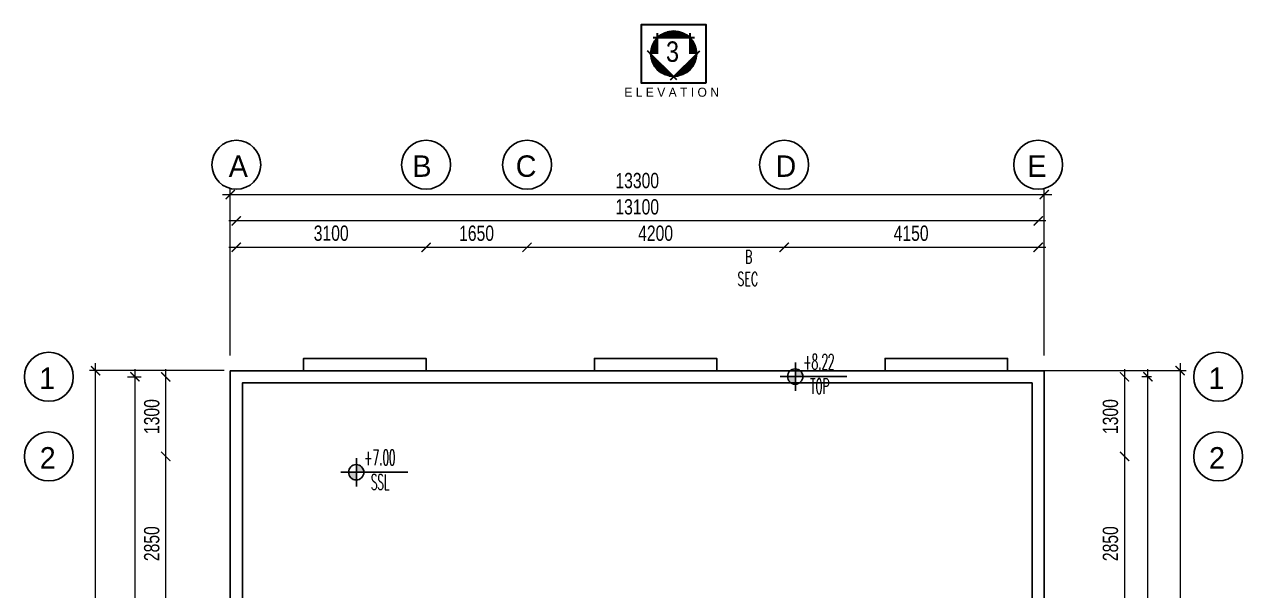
# Model space of a CAD drawing. Header units: metres. Extents: x 228262846 to 228432719, y 398618546 to 398687517.
# Drawn here: x 228336575 to 228356479, y 398678273 to 398687517 of the extents above; entities that cross this region are included whole.
import ezdxf

# ---------------------------------------------------------------- set-up
doc = ezdxf.new("R2010")
doc.units = ezdxf.units.M
doc.header["$LTSCALE"] = 10
doc.header["$MEASUREMENT"] = 0
doc.header["$PDMODE"] = 34
doc.linetypes.add('CENTER', pattern=[2, 1.25, -0.25, 0.25, -0.25])
doc.linetypes.add('DASHED2', pattern=[0.375, 0.25, -0.125])
for name, color, linetype, lineweight in [('A-DIM-15', 63, 'Continuous', 15), ('A-ELEV-03', 30, 'Continuous', 30), ('A-Handrail', 4, 'Continuous', 25), ('A-TXT-E', 3, 'Continuous', 30)]:
    doc.layers.add(name, color=color, linetype=linetype, lineweight=lineweight)
for name, color, linetype in [('AX', 1, 'CENTER'), ('ELEV-2', 136, 'Continuous'), ('LEVEL', 1, 'DASHED2'), ('SECTEXT', 10, 'Continuous'), ('tails', 11, 'Continuous'), ('TEX', 55, 'Continuous')]:
    doc.layers.add(name, color=color, linetype=linetype)
doc.styles.add('ASA1', font='swissc.ttf')
doc.styles.add('EN-SCL-DIM', font='swisscl.ttf')
doc.styles.add('STYLE2', font='', dxfattribs={"height": 0.3})
doc.styles.add('STYLE5', font='romand.shx')
doc.styles.add('STYLE6', font='romanc.shx', dxfattribs={"width": 0.6})
doc.styles.add('WW', font='', dxfattribs={"height": 0.12})
doc.styles.get('STYLE2').set_extended_font_data('Andalus')
doc.styles.get('WW').set_extended_font_data('Andalus')
doc.dimstyles.new('ZFP-100$0', dxfattribs={"dimscale": 100, "dimtxt": 2.5, "dimasz": 1.5, "dimexe": 1, "dimexo": 1, "dimgap": 1, "dimtad": 1, "dimdec": 0, "dimzin": 0, "dimdsep": 46, "dimtxsty": 'EN-SCL-DIM', "dimblk": 'ARCHTICK', "dimcen": 2, "dimdle": 1.25, "dimclrd": 256, "dimclre": 256, "dimclrt": 2, "dimadec": 3, "dimazin": 2, "dimtfac": 1, "dimtdec": 0, "dimtix": 1, "dimtmove": 2, "dimatfit": 0, "dimldrblk": 'ARCHTICK', "dimfxl": 1, "dimtolj": 1, "dimtzin": 0, "dimlwd": -1, "dimlwe": -1, "dimarcsym": 0})

# ---------------------------------------------------------------- blocks, each defined once
blk = doc.blocks.new('*X29')
at = {"color": 0}
for p, q in [((-3.26, -8.338), (-3.26, -8.328)), ((-3.251, -8.32), (-3.073, -8.32)), ((-3.24, -8.338), (-3.24, -8.312)), ((-3.223, -8.3), (-3.073, -8.3)), ((-3.22, -8.338), (-3.22, -8.298)), ((-3.2, -8.338), (-3.2, -8.287)), ((-3.186, -8.28), (-3.073, -8.28)), ((-3.18, -8.338), (-3.18, -8.277)), ((-3.16, -8.338), (-3.16, -8.27)), ((-3.14, -8.338), (-3.14, -8.264)), ((-3.12, -8.338), (-3.12, -8.26)), ((-3.119, -8.26), (-3.073, -8.26)), ((-3.1, -8.338), (-3.1, -8.257)), ((-3.08, -8.338), (-3.08, -8.256)), ((-3.067, -8.26), (-3.027, -8.26)), ((-3.06, -8.267), (-3.06, -8.256)), ((-3.047, -8.28), (-2.96, -8.28)), ((-3.04, -8.287), (-3.04, -8.258)), ((-3.027, -8.3), (-2.923, -8.3)), ((-3.02, -8.308), (-3.02, -8.261)), ((-3.008, -8.32), (-2.896, -8.32)), ((-3, -8.328), (-3, -8.266)), ((-2.98, -8.348), (-2.98, -8.272)), ((-2.96, -8.368), (-2.96, -8.28)), ((-2.94, -8.388), (-2.94, -8.29)), ((-2.92, -8.408), (-2.92, -8.302)), ((-2.9, -8.428), (-2.9, -8.316)), ((-2.88, -8.449), (-2.88, -8.334)), ((-3.347, -8.48), (-3.27, -8.48)), ((-3.342, -8.46), (-3.27, -8.46)), ((-3.34, -8.535), (-3.34, -8.454)), ((-3.335, -8.44), (-3.27, -8.44)), ((-3.327, -8.42), (-3.27, -8.42)), ((-3.32, -8.535), (-3.32, -8.405)), ((-3.317, -8.4), (-3.27, -8.4)), ((-3.305, -8.38), (-3.27, -8.38)), ((-3.3, -8.535), (-3.3, -8.373)), ((-3.29, -8.36), (-3.27, -8.36)), ((-3.28, -8.535), (-3.28, -8.348)), ((-3.273, -8.34), (-3.27, -8.34)), ((-2.988, -8.34), (-2.874, -8.34)), ((-2.968, -8.36), (-2.856, -8.36)), ((-2.948, -8.38), (-2.841, -8.38)), ((-2.928, -8.4), (-2.829, -8.4)), ((-2.908, -8.42), (-2.819, -8.42)), ((-2.889, -8.44), (-2.811, -8.44)), ((-2.869, -8.46), (-2.805, -8.46)), ((-2.86, -8.469), (-2.86, -8.355)), ((-2.849, -8.48), (-2.8, -8.48)), ((-2.84, -8.489), (-2.84, -8.382)), ((-2.82, -8.509), (-2.82, -8.418)), ((-2.8, -8.529), (-2.8, -8.479)), ((-3.352, -8.52), (-3.27, -8.52)), ((-3.352, -8.54), (-3.27, -8.54)), ((-3.351, -8.56), (-3.27, -8.56)), ((-3.35, -8.5), (-3.27, -8.5)), ((-3.348, -8.58), (-3.27, -8.58)), ((-3.344, -8.6), (-3.27, -8.6)), ((-3.34, -8.616), (-3.34, -8.535)), ((-3.339, -8.62), (-3.27, -8.62)), ((-3.32, -8.665), (-3.32, -8.535)), ((-3.3, -8.697), (-3.3, -8.535)), ((-3.28, -8.722), (-3.28, -8.535)), ((-2.88, -8.736), (-2.88, -8.621)), ((-2.879, -8.62), (-2.808, -8.62)), ((-2.86, -8.715), (-2.86, -8.601)), ((-2.859, -8.6), (-2.802, -8.6)), ((-2.84, -8.688), (-2.84, -8.581)), ((-2.839, -8.58), (-2.798, -8.58)), ((-2.829, -8.5), (-2.796, -8.5)), ((-2.82, -8.652), (-2.82, -8.561)), ((-2.819, -8.56), (-2.795, -8.56)), ((-2.809, -8.52), (-2.795, -8.52)), ((-2.8, -8.591), (-2.8, -8.541)), ((-2.799, -8.54), (-2.794, -8.54)), ((-3.332, -8.64), (-3.27, -8.64)), ((-3.323, -8.66), (-3.27, -8.66)), ((-3.311, -8.68), (-3.27, -8.68)), ((-3.298, -8.7), (-3.27, -8.7)), ((-3.282, -8.72), (-3.27, -8.72)), ((-3.262, -8.74), (-3.073, -8.74)), ((-3.26, -8.742), (-3.26, -8.732)), ((-3.24, -8.759), (-3.24, -8.732)), ((-3.238, -8.76), (-3.073, -8.76)), ((-3.22, -8.772), (-3.22, -8.732)), ((-3.207, -8.78), (-3.073, -8.78)), ((-3.2, -8.783), (-3.2, -8.732)), ((-3.18, -8.793), (-3.18, -8.732)), ((-3.16, -8.8), (-3.16, -8.732)), ((-3.14, -8.806), (-3.14, -8.732)), ((-3.12, -8.81), (-3.12, -8.732)), ((-3.1, -8.813), (-3.1, -8.732)), ((-3.08, -8.814), (-3.08, -8.732)), ((-3.04, -8.812), (-3.04, -8.783)), ((-3.037, -8.78), (-2.94, -8.78)), ((-3.02, -8.809), (-3.02, -8.763)), ((-3.017, -8.76), (-2.908, -8.76)), ((-3, -8.804), (-3, -8.742)), ((-2.998, -8.74), (-2.884, -8.74)), ((-2.98, -8.798), (-2.98, -8.722)), ((-2.978, -8.72), (-2.864, -8.72)), ((-2.96, -8.79), (-2.96, -8.702)), ((-2.958, -8.7), (-2.848, -8.7)), ((-2.94, -8.78), (-2.94, -8.682)), ((-2.938, -8.68), (-2.835, -8.68)), ((-2.92, -8.768), (-2.92, -8.662)), ((-2.918, -8.66), (-2.824, -8.66)), ((-2.9, -8.754), (-2.9, -8.642)), ((-2.898, -8.64), (-2.815, -8.64)), ((-3.16, -8.8), (-3.073, -8.8)), ((-3.06, -8.814), (-3.06, -8.803)), ((-3.057, -8.8), (-2.986, -8.8))]:
    blk.add_line(p, q, dxfattribs=at)
blk = doc.blocks.new('A$C013603BD')
at = {"layer": 'ELEV-2'}
h = blk.add_hatch(color=256, dxfattribs=at)
h.paths.add_polyline_path([(0.373, 0.231, 0.414214), (0.248, 0.356), (0.248, 0.231)])
h.paths.add_polyline_path([(0.248, 0.231), (0.123, 0.231, 0.414214), (0.248, 0.106)])
at = {"layer": 'LEVEL', "linetype": 'Continuous'}
for p, q in [((0.251, 0), (0.251, 0.462)), ((0, 0.231), (1.092, 0.231))]:
    blk.add_line(p, q, dxfattribs=at)
blk.add_circle((0.248, 0.231), 0.125, dxfattribs=at)
blk = doc.blocks.new('_ArchTick')
at = {"color": 0, "linetype": 'ByBlock', "const_width": 0.15}
blk.add_lwpolyline([(-0.5, -0.5), (0.5, 0.5)], dxfattribs=at)
blk = doc.blocks.new('*D68')
at = {"layer": 'A-DIM-15', "transparency": 16777216}
for p, q in [((228339938, 398682114), (228339938, 398684838)), ((228353238, 398682114), (228353238, 398684838)), ((228339813, 398684738), (228353363, 398684738))]:
    blk.add_line(p, q, dxfattribs=at)
at = {"layer": 'Defpoints', "color": 0, "transparency": 16777216}
for p in [(228353238, 398684738), (228339938, 398682014), (228353238, 398682014)]:
    blk.add_point(p, dxfattribs=at)
at = {"layer": 'A-DIM-15', "transparency": 16777216, "xscale": 150, "yscale": 150, "zscale": 150, "rotation": 180}
blk.add_blockref('_ArchTick', (228339938, 398684738), dxfattribs=at)
at = {"layer": 'A-DIM-15', "transparency": 16777216, "xscale": 150, "yscale": 150, "zscale": 150}
blk.add_blockref('_ArchTick', (228353238, 398684738), dxfattribs=at)
at = {"layer": 'A-DIM-15', "color": 2, "transparency": 16777216, "insert": (228346588, 398684966), "char_height": 250, "attachment_point": 5, "style": 'EN-SCL-DIM'}
blk.add_mtext('\\A1;13300', dxfattribs=at)
blk = doc.blocks.new('*D69')
at = {"layer": 'A-DIM-15', "transparency": 16777216}
blk.add_line((228353263, 398684309), (228339913, 398684309), dxfattribs=at)
at = {"layer": 'Defpoints', "color": 0, "transparency": 16777216}
for p in [(228340038, 398684309), (228340038, 398684309), (228353138, 398684309)]:
    blk.add_point(p, dxfattribs=at)
at = {"layer": 'A-DIM-15', "transparency": 16777216, "xscale": 150, "yscale": 150, "zscale": 150, "rotation": 180}
blk.add_blockref('_ArchTick', (228340038, 398684309), dxfattribs=at)
at = {"layer": 'A-DIM-15', "transparency": 16777216, "xscale": 150, "yscale": 150, "zscale": 150}
blk.add_blockref('_ArchTick', (228353138, 398684309), dxfattribs=at)
at = {"layer": 'A-DIM-15', "color": 2, "transparency": 16777216, "insert": (228346588, 398684537), "char_height": 250, "attachment_point": 5, "style": 'EN-SCL-DIM'}
blk.add_mtext('\\A1;13100', dxfattribs=at)
blk = doc.blocks.new('*D70')
at = {"layer": 'A-DIM-15', "transparency": 16777216}
blk.add_line((228339913, 398683878), (228343263, 398683878), dxfattribs=at)
at = {"layer": 'Defpoints', "color": 0, "transparency": 16777216}
for p in [(228340038, 398683878), (228343138, 398683878), (228343138, 398683878)]:
    blk.add_point(p, dxfattribs=at)
at = {"layer": 'A-DIM-15', "transparency": 16777216, "xscale": 150, "yscale": 150, "zscale": 150, "rotation": 180}
blk.add_blockref('_ArchTick', (228340038, 398683878), dxfattribs=at)
at = {"layer": 'A-DIM-15', "transparency": 16777216, "xscale": 150, "yscale": 150, "zscale": 150}
blk.add_blockref('_ArchTick', (228343138, 398683878), dxfattribs=at)
at = {"layer": 'A-DIM-15', "color": 2, "transparency": 16777216, "insert": (228341588, 398684107), "char_height": 250, "attachment_point": 5, "style": 'EN-SCL-DIM'}
blk.add_mtext('\\A1;3100', dxfattribs=at)
blk = doc.blocks.new('*D71')
at = {"layer": 'A-DIM-15', "transparency": 16777216}
blk.add_line((228343013, 398683878), (228344913, 398683878), dxfattribs=at)
at = {"layer": 'Defpoints', "color": 0, "transparency": 16777216}
for p in [(228343138, 398683878), (228344788, 398683878), (228344788, 398683878)]:
    blk.add_point(p, dxfattribs=at)
at = {"layer": 'A-DIM-15', "transparency": 16777216, "xscale": 150, "yscale": 150, "zscale": 150, "rotation": 180}
blk.add_blockref('_ArchTick', (228343138, 398683878), dxfattribs=at)
at = {"layer": 'A-DIM-15', "transparency": 16777216, "xscale": 150, "yscale": 150, "zscale": 150}
blk.add_blockref('_ArchTick', (228344788, 398683878), dxfattribs=at)
at = {"layer": 'A-DIM-15', "color": 2, "transparency": 16777216, "insert": (228343963, 398684106), "char_height": 250, "attachment_point": 5, "style": 'EN-SCL-DIM'}
blk.add_mtext('\\A1;1650', dxfattribs=at)
blk = doc.blocks.new('*D72')
at = {"layer": 'A-DIM-15', "transparency": 16777216}
blk.add_line((228344663, 398683878), (228349113, 398683878), dxfattribs=at)
at = {"layer": 'Defpoints', "color": 0, "transparency": 16777216}
for p in [(228344788, 398683878), (228348988, 398683878), (228348988, 398683878)]:
    blk.add_point(p, dxfattribs=at)
at = {"layer": 'A-DIM-15', "transparency": 16777216, "xscale": 150, "yscale": 150, "zscale": 150, "rotation": 180}
blk.add_blockref('_ArchTick', (228344788, 398683878), dxfattribs=at)
at = {"layer": 'A-DIM-15', "transparency": 16777216, "xscale": 150, "yscale": 150, "zscale": 150}
blk.add_blockref('_ArchTick', (228348988, 398683878), dxfattribs=at)
at = {"layer": 'A-DIM-15', "color": 2, "transparency": 16777216, "insert": (228346888, 398684106), "char_height": 250, "attachment_point": 5, "style": 'EN-SCL-DIM'}
blk.add_mtext('\\A1;4200', dxfattribs=at)
blk = doc.blocks.new('*D73')
at = {"layer": 'A-DIM-15', "transparency": 16777216}
blk.add_line((228348863, 398683878), (228353263, 398683878), dxfattribs=at)
at = {"layer": 'Defpoints', "color": 0, "transparency": 16777216}
for p in [(228348988, 398683878), (228353138, 398683878), (228353138, 398683878)]:
    blk.add_point(p, dxfattribs=at)
at = {"layer": 'A-DIM-15', "transparency": 16777216, "xscale": 150, "yscale": 150, "zscale": 150, "rotation": 180}
blk.add_blockref('_ArchTick', (228348988, 398683878), dxfattribs=at)
at = {"layer": 'A-DIM-15', "transparency": 16777216, "xscale": 150, "yscale": 150, "zscale": 150}
blk.add_blockref('_ArchTick', (228353138, 398683878), dxfattribs=at)
at = {"layer": 'A-DIM-15', "color": 2, "transparency": 16777216, "insert": (228351063, 398684106), "char_height": 250, "attachment_point": 5, "style": 'EN-SCL-DIM'}
blk.add_mtext('\\A1;4150', dxfattribs=at)
blk = doc.blocks.new('*D74')
at = {"layer": 'A-DIM-15', "transparency": 16777216}
for p, q in [((228349238, 398681864), (228355556, 398681864)), ((228355456, 398681989), (228355456, 398666839)), ((228353338, 398666964), (228355556, 398666964))]:
    blk.add_line(p, q, dxfattribs=at)
at = {"layer": 'Defpoints', "color": 0, "transparency": 16777216}
for p in [(228349138, 398681864), (228353238, 398666964), (228355456, 398666964)]:
    blk.add_point(p, dxfattribs=at)
at = {"layer": 'A-DIM-15', "transparency": 16777216, "xscale": 150, "yscale": 150, "zscale": 150}
for p, rotation in [((228355456, 398681864), 90), ((228355456, 398666964), 270)]:
    blk.add_blockref('_ArchTick', p, dxfattribs=dict(at, rotation=rotation))
at = {"layer": 'A-DIM-15', "color": 2, "transparency": 16777216, "insert": (228355228, 398674414), "char_height": 250, "attachment_point": 5, "rotation": 90, "style": 'EN-SCL-DIM'}
blk.add_mtext('\\A1;14900', dxfattribs=at)
blk = doc.blocks.new('*D75')
at = {"layer": 'A-DIM-15', "transparency": 16777216}
for p, q in [((228354930, 398666939), (228354930, 398681889)), ((228354992, 398681764), (228354830, 398681764)), ((228354992, 398667064), (228354830, 398667064))]:
    blk.add_line(p, q, dxfattribs=at)
at = {"layer": 'Defpoints', "color": 0, "transparency": 16777216}
for p in [(228354930, 398681764), (228355092, 398681764), (228355092, 398667064)]:
    blk.add_point(p, dxfattribs=at)
at = {"layer": 'A-DIM-15', "transparency": 16777216, "xscale": 150, "yscale": 150, "zscale": 150}
for p, rotation in [((228354930, 398681764), 90), ((228354930, 398667064), 270)]:
    blk.add_blockref('_ArchTick', p, dxfattribs=dict(at, rotation=rotation))
at = {"layer": 'A-DIM-15', "color": 2, "transparency": 16777216, "insert": (228354702, 398674414), "char_height": 250, "attachment_point": 5, "rotation": 90, "style": 'EN-SCL-DIM'}
blk.add_mtext('\\A1;14700', dxfattribs=at)
blk = doc.blocks.new('*D76')
at = {"layer": 'A-DIM-15', "transparency": 16777216}
blk.add_line((228354548, 398681889), (228354548, 398680339), dxfattribs=at)
at = {"layer": 'Defpoints', "color": 0, "transparency": 16777216}
for p in [(228354548, 398681764), (228354548, 398680464), (228354548, 398680464)]:
    blk.add_point(p, dxfattribs=at)
at = {"layer": 'A-DIM-15', "transparency": 16777216, "xscale": 150, "yscale": 150, "zscale": 150}
for p, rotation in [((228354548, 398681764), 90), ((228354548, 398680464), 270)]:
    blk.add_blockref('_ArchTick', p, dxfattribs=dict(at, rotation=rotation))
at = {"layer": 'A-DIM-15', "color": 2, "transparency": 16777216, "insert": (228354320, 398681114), "char_height": 250, "attachment_point": 5, "rotation": 90, "style": 'EN-SCL-DIM'}
blk.add_mtext('\\A1;1300', dxfattribs=at)
blk = doc.blocks.new('*D77')
at = {"layer": 'A-DIM-15', "transparency": 16777216}
blk.add_line((228354548, 398680589), (228354548, 398677489), dxfattribs=at)
at = {"layer": 'Defpoints', "color": 0, "transparency": 16777216}
for p in [(228354548, 398680464), (228354548, 398677614), (228354548, 398677614)]:
    blk.add_point(p, dxfattribs=at)
at = {"layer": 'A-DIM-15', "transparency": 16777216, "xscale": 150, "yscale": 150, "zscale": 150}
for p, rotation in [((228354548, 398680464), 90), ((228354548, 398677614), 270)]:
    blk.add_blockref('_ArchTick', p, dxfattribs=dict(at, rotation=rotation))
at = {"layer": 'A-DIM-15', "color": 2, "transparency": 16777216, "insert": (228354320, 398679039), "char_height": 250, "attachment_point": 5, "rotation": 90, "style": 'EN-SCL-DIM'}
blk.add_mtext('\\A1;2850', dxfattribs=at)
blk = doc.blocks.new('*D84')
at = {"layer": 'A-DIM-15', "transparency": 16777216}
for p, q in [((228339838, 398681864), (228337639, 398681864)), ((228337739, 398666839), (228337739, 398681989)), ((228346538, 398666964), (228337639, 398666964))]:
    blk.add_line(p, q, dxfattribs=at)
at = {"layer": 'Defpoints', "color": 0, "transparency": 16777216}
for p in [(228337739, 398681864), (228339938, 398681864), (228346638, 398666964)]:
    blk.add_point(p, dxfattribs=at)
at = {"layer": 'A-DIM-15', "transparency": 16777216, "xscale": 150, "yscale": 150, "zscale": 150}
for p, rotation in [((228337739, 398681864), 90), ((228337739, 398666964), 270)]:
    blk.add_blockref('_ArchTick', p, dxfattribs=dict(at, rotation=rotation))
at = {"layer": 'A-DIM-15', "color": 2, "transparency": 16777216, "insert": (228337511, 398674414), "char_height": 250, "attachment_point": 5, "rotation": 90, "style": 'EN-SCL-DIM'}
blk.add_mtext('\\A1;14900', dxfattribs=at)
blk = doc.blocks.new('*D85')
at = {"layer": 'A-DIM-15', "transparency": 16777216}
for p, q in [((228338381, 398681889), (228338381, 398666939)), ((228338260, 398681764), (228338481, 398681764)), ((228338260, 398667064), (228338481, 398667064))]:
    blk.add_line(p, q, dxfattribs=at)
at = {"layer": 'Defpoints', "color": 0, "transparency": 16777216}
for p in [(228338160, 398681764), (228338160, 398667064), (228338381, 398667064)]:
    blk.add_point(p, dxfattribs=at)
at = {"layer": 'A-DIM-15', "transparency": 16777216, "xscale": 150, "yscale": 150, "zscale": 150}
for p, rotation in [((228338381, 398681764), 90), ((228338381, 398667064), 270)]:
    blk.add_blockref('_ArchTick', p, dxfattribs=dict(at, rotation=rotation))
at = {"layer": 'A-DIM-15', "color": 2, "transparency": 16777216, "insert": (228338153, 398674414), "char_height": 250, "attachment_point": 5, "rotation": 90, "style": 'EN-SCL-DIM'}
blk.add_mtext('\\A1;14700', dxfattribs=at)
blk = doc.blocks.new('*D91')
at = {"layer": 'A-DIM-15', "transparency": 16777216}
blk.add_line((228338885, 398677489), (228338885, 398680589), dxfattribs=at)
at = {"layer": 'Defpoints', "color": 0, "transparency": 16777216}
for p in [(228338885, 398680464), (228338885, 398680464), (228338885, 398677614)]:
    blk.add_point(p, dxfattribs=at)
at = {"layer": 'A-DIM-15', "transparency": 16777216, "xscale": 150, "yscale": 150, "zscale": 150}
for p, rotation in [((228338885, 398680464), 90), ((228338885, 398677614), 270)]:
    blk.add_blockref('_ArchTick', p, dxfattribs=dict(at, rotation=rotation))
at = {"layer": 'A-DIM-15', "color": 2, "transparency": 16777216, "insert": (228338657, 398679039), "char_height": 250, "attachment_point": 5, "rotation": 90, "style": 'EN-SCL-DIM'}
blk.add_mtext('\\A1;2850', dxfattribs=at)
blk = doc.blocks.new('*D92')
at = {"layer": 'A-DIM-15', "transparency": 16777216}
blk.add_line((228338885, 398680339), (228338885, 398681889), dxfattribs=at)
at = {"layer": 'Defpoints', "color": 0, "transparency": 16777216}
for p in [(228338885, 398681764), (228338885, 398681764), (228338885, 398680464)]:
    blk.add_point(p, dxfattribs=at)
at = {"layer": 'A-DIM-15', "transparency": 16777216, "xscale": 150, "yscale": 150, "zscale": 150}
for p, rotation in [((228338885, 398681764), 90), ((228338885, 398680464), 270)]:
    blk.add_blockref('_ArchTick', p, dxfattribs=dict(at, rotation=rotation))
at = {"layer": 'A-DIM-15', "color": 2, "transparency": 16777216, "insert": (228338657, 398681114), "char_height": 250, "attachment_point": 5, "rotation": 90, "style": 'EN-SCL-DIM'}
blk.add_mtext('\\A1;1300', dxfattribs=at)

msp = doc.modelspace()

# ---------------------------------------------------------------- linework, layer by layer
at = {"linetype": 'Continuous', "ltscale": 0.2}
for points in [[(228341138.242, 398681863.619), (228341138.242, 398682063.619), (228343138.242, 398682063.619), (228343138.242, 398681863.619)], [(228345888.242, 398681863.619), (228345888.242, 398682063.619), (228347888.242, 398682063.619), (228347888.242, 398681863.619)], [(228350638.242, 398681863.619), (228350638.242, 398682063.619), (228352638.242, 398682063.619), (228352638.242, 398681863.619)]]:
    msp.add_lwpolyline(points, dxfattribs=at)
at = {"layer": 'A-ELEV-03', "color": 3}
for p, q in [((228346920.269, 398687038.953), (228346920.269, 398687376.414)), ((228347447.418, 398687376.414), (228347447.418, 398687038.953)), ((228346846.382, 398687302.528), (228347521.304, 398687302.528)), ((228347236.455, 398686614.002), (228346758.493, 398687088.232)), ((228347131.232, 398686614.002), (228347609.194, 398687088.232))]:
    msp.add_line(p, q, dxfattribs=at)
msp.add_lwpolyline([(228347710.485, 398686555.988), (228346657.202, 398686555.988), (228346657.202, 398687517.452), (228347710.485, 398687517.452)], close=True, dxfattribs=at)
msp.add_circle((228347183.843, 398687038.953), 371.25, dxfattribs=at)
at = {"layer": 'A-Handrail'}
for p, q in [((228349138.242, 398681863.619), (228339938.242, 398681863.619)), ((228339938.242, 398681863.619), (228339938.242, 398675363.619)), ((228353238.242, 398681863.619), (228349138.242, 398681863.619)), ((228353238.242, 398681863.619), (228353238.242, 398666963.619))]:
    msp.add_line(p, q, dxfattribs=at)
msp.add_lwpolyline([(228346838.242, 398669163.619), (228346838.242, 398667163.619), (228353038.242, 398667163.619), (228353038.242, 398681663.619), (228340138.242, 398681663.619), (228340138.242, 398675563.619), (228344038.242, 398675563.619)], dxfattribs=at)
at = {"layer": 'AX', "linetype": 'ByBlock', "ltscale": 0.1}
for centre in [(228340038.242, 398685226.396), (228343138.242, 398685226.396), (228344788.242, 398685226.396), (228348988.242, 398685226.396), (228353138.242, 398685226.396), (228336975.145, 398681763.619), (228356078.971, 398681763.619), (228336975.145, 398680463.619), (228356078.971, 398680463.619)]:
    msp.add_circle(centre, 400, dxfattribs=at)

# ---------------------------------------------------------------- block references
at = {"layer": 'LEVEL', "xscale": 1000, "yscale": 1000, "zscale": 1000}
for p in [(228348920.783, 398681536.767), (228341748.153, 398679973.31)]:
    msp.add_blockref('A$C013603BD', p, dxfattribs=at)
at = {"layer": 'tails', "xscale": -1336.499989032745, "yscale": 1336.499929428101, "zscale": 1336.5, "rotation": 90}
msp.add_blockref('*X29', (228335776.76, 398682931.653), dxfattribs=at)

# ---------------------------------------------------------------- texts
at = {"layer": 'A-TXT-E', "style": 'ASA1'}
msp.add_text('3', height=334.125, dxfattribs=at).set_placement((228347058.013, 398686905.538))
at = {"layer": 'A-TXT-E', "ltscale": 2, "style": 'STYLE2'}
msp.add_text('E L E V A T I O N', height=147.6225, dxfattribs=at).set_placement((228346376.988, 398686336.147))
at = {"layer": 'LEVEL', "style": 'STYLE5', "width": 0.5}
for s, p in [('+8.22', (228349297.795, 398681885.22)), ('TOP', (228349413.58, 398681484.25)), ('+7.00', (228342125.164, 398680321.762)), ('SSL', (228342234.997, 398679920.793))]:
    msp.add_text(s, height=250, dxfattribs=at).set_placement(p)
at = {"layer": 'SECTEXT', "ltscale": 0.15, "style": 'STYLE6', "width": 0.6}
for s, p in [('B', (228348350.125, 398683612.207)), ('SEC', (228348225.001, 398683251.266))]:
    msp.add_text(s, height=220, dxfattribs=at).set_placement(p)
at = {"layer": 'TEX', "style": 'WW'}
for s, p in [('A', (228339914.509, 398685028.417)), ('B', (228342915.33, 398685028.417)), ('C', (228344603.421, 398685028.417)), ('D', (228348847.74, 398685028.417)), ('E', (228352962.524, 398685028.417)), ('1', (228336818.593, 398681565.64)), ('1', (228355922.419, 398681565.64)), ('2', (228336826.259, 398680265.64)), ('2', (228355930.085, 398680265.64))]:
    msp.add_text(s, height=350, dxfattribs=at).set_placement(p)

# ---------------------------------------------------------------- dimensions: what is measured, and where the dimension line sits
at = {"layer": 'A-DIM-15'}
for base, p1, p2, angle, picture, middle in [((228353238.242, 398684737.801), (228339938.242, 398682013.676), (228353238.242, 398682013.676), 180, '*D68', (228346588.242, 398684965.995)), ((228340038.242, 398684308.664), (228353138.242, 398684308.664), (228340038.242, 398684308.664), 180, '*D69', (228346588.242, 398684536.858)), ((228343138.242, 398683878.37), (228340038.242, 398683878.37), (228343138.242, 398683878.37), 180, '*D70', (228341588.242, 398684106.565)), ((228344788.242, 398683878.37), (228343138.242, 398683878.37), (228344788.242, 398683878.37), 180, '*D71', (228343963.242, 398684106.401)), ((228348988.242, 398683878.37), (228344788.242, 398683878.37), (228348988.242, 398683878.37), 180, '*D72', (228346888.242, 398684106.401)), ((228353138.242, 398683878.37), (228348988.242, 398683878.37), (228353138.242, 398683878.37), 180, '*D73', (228351063.242, 398684106.401)), ((228337738.789, 398681863.619), (228346638.242, 398666963.619), (228339938.242, 398681863.619), 90, '*D84', (228337510.758, 398674413.619)), ((228338380.848, 398667063.619), (228338160.352, 398681763.619), (228338160.352, 398667063.619), 90, '*D85', (228338152.817, 398674413.619)), ((228338884.729, 398681763.619), (228338884.729, 398680463.619), (228338884.729, 398681763.619), 90, '*D92', (228338656.534, 398681113.619)), ((228355456.489, 398666963.619), (228349138.242, 398681863.619), (228353238.242, 398666963.619), 90, '*D74', (228355228.458, 398674413.619)), ((228354548.091, 398680463.619), (228354548.091, 398681763.619), (228354548.091, 398680463.619), 90, '*D76', (228354319.896, 398681113.619)), ((228354930.001, 398681763.619), (228355092.296, 398667063.619), (228355092.296, 398681763.619), 90, '*D75', (228354701.97, 398674413.619)), ((228338884.729, 398680463.619), (228338884.729, 398677613.619), (228338884.729, 398680463.619), 90, '*D91', (228338656.698, 398679038.619)), ((228354548.091, 398677613.619), (228354548.091, 398680463.619), (228354548.091, 398677613.619), 90, '*D77', (228354320.06, 398679038.619))]:
    dim = msp.add_linear_dim(base=base, p1=p1, p2=p2, angle=angle, dimstyle='ZFP-100$0', dxfattribs=at)
    dim.commit()
    dim.dimension.update_dxf_attribs({"geometry": picture, "text_midpoint": middle})

doc.saveas('drawing.dxf')
